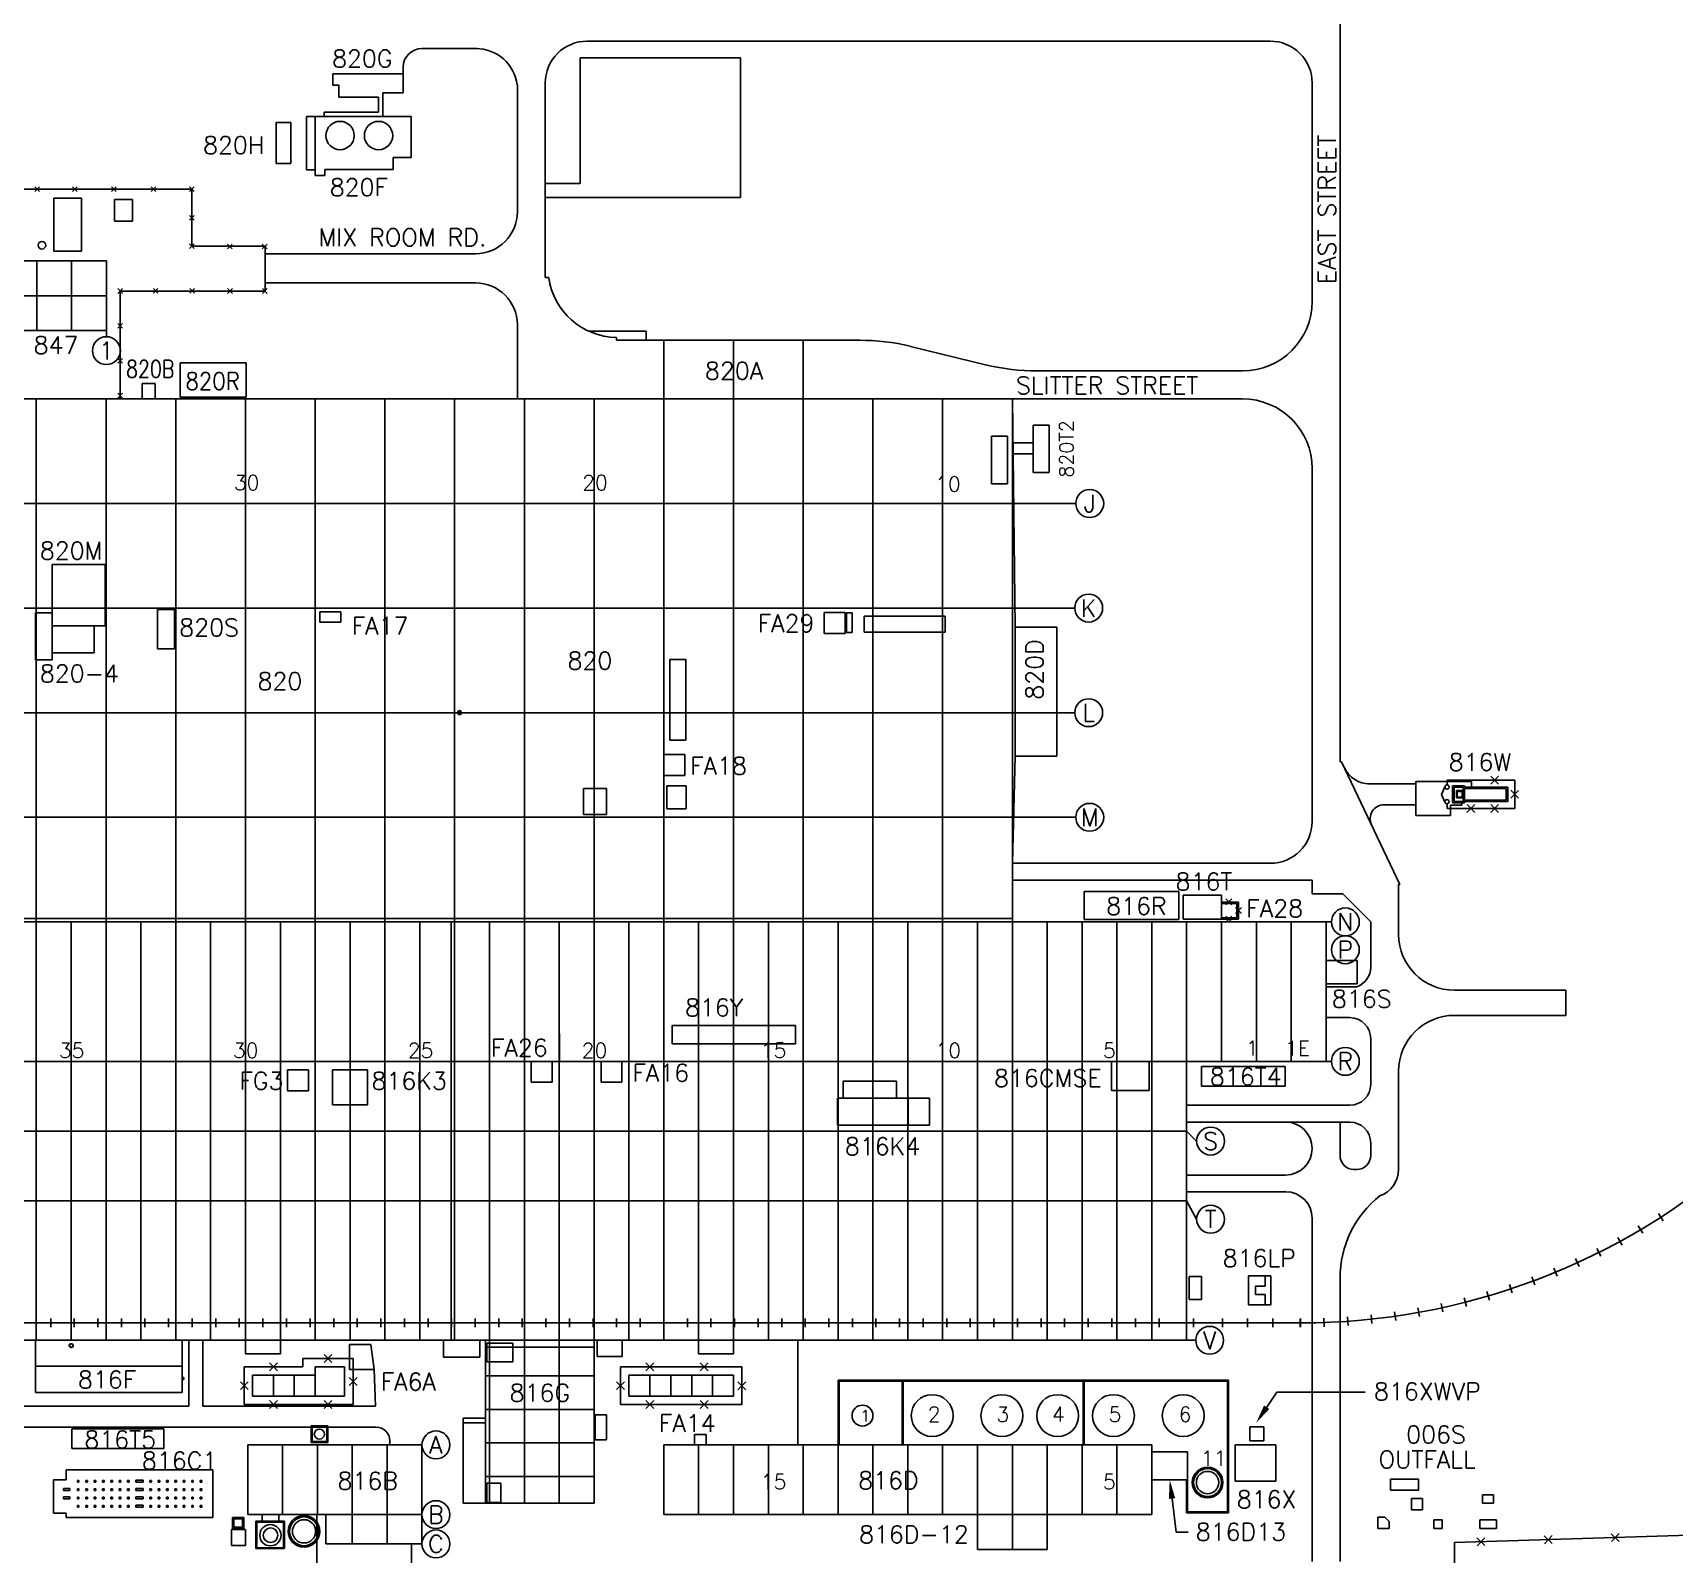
# Model space of a CAD drawing. Extents: x -16413 to 78405, y -232 to 83089.
# Drawn here: x 32538 to 46664, y 59190 to 72280 of the extents above; entities that cross this region are included whole.
import ezdxf
from ezdxf.enums import TextEntityAlignment as Align

# ---------------------------------------------------------------- set-up
doc = ezdxf.new("R2010")
doc.units = 0
doc.header["$LTSCALE"] = 350
doc.header["$MEASUREMENT"] = 0
doc.linetypes.add('CV0', pattern=[1, 1])
doc.linetypes.add('CV34', pattern=[1, 1])
doc.layers.get('0').update_dxf_attribs({"color": 3, "linetype": 'CONTINUOUS'})
doc.layers.add('BACKGROUND', color=7, linetype='CONTINUOUS')
doc.styles.add('SIMPLEX', font='SIMPLEX')

# ---------------------------------------------------------------- blocks, each defined once
blk = doc.blocks.new('RR', base_point=(-429.5, 670.3))
blk.add_line((-429.5, 674.1), (-429.5, 666.6))

msp = doc.modelspace()

# ---------------------------------------------------------------- linework, layer by layer
at = {"layer": 'BACKGROUND'}
for p, q in [((43788, 74013), (43788, 66008)), ((43188, 72208), (37308, 72208)), ((37248, 72064), (37248, 70984)), ((37248, 72064), (38628, 72064)), ((38628, 72064), (38628, 70864)), ((35725, 71926), (35725, 71984)), ((36708, 71832), (36708, 70739)), ((36948, 71848), (36948, 70174)), ((43548, 71848), (43548, 69970)), ((34967, 71100), (34967, 71559)), ((31975, 70934), (33906, 70934)), ((32595, 70914), (32555, 70954)), ((32555, 70914), (32595, 70954)), ((32879, 70914), (32920, 70954)), ((32920, 70914), (32879, 70954)), ((33215, 70914), (33256, 70954)), ((33256, 70914), (33215, 70954)), ((33596, 70914), (33555, 70954)), ((33555, 70914), (33596, 70954)), ((33886, 70914), (33927, 70954)), ((33927, 70914), (33886, 70954)), ((33906, 70934), (33906, 70443)), ((36948, 70984), (37248, 70984)), ((32718, 70858), (32958, 70858)), ((32718, 70858), (32718, 70402)), ((32958, 70858), (32958, 70402)), ((33240, 70846), (33396, 70846)), ((33240, 70846), (33240, 70660)), ((33396, 70846), (33396, 70660)), ((36948, 70864), (38628, 70864)), ((33240, 70660), (33396, 70660)), ((33886, 70667), (33927, 70708)), ((33927, 70667), (33886, 70708)), ((32718, 70402), (32958, 70402)), ((33927, 70423), (33886, 70464)), ((33886, 70423), (33927, 70464)), ((33906, 70443), (34536, 70443)), ((34212, 70421), (34253, 70461)), ((34253, 70421), (34212, 70461)), ((34554, 70421), (34513, 70461)), ((34513, 70421), (34554, 70461)), ((34536, 70058), (34536, 70443)), ((34536, 70379), (36348, 70379)), ((33171, 70318), (30168, 70318)), ((33171, 69665), (33171, 70318)), ((33269, 70038), (33310, 70079)), ((33310, 70038), (33269, 70079)), ((33615, 70040), (33575, 70081)), ((33575, 70040), (33615, 70081)), ((33888, 70040), (33929, 70081)), ((33929, 70040), (33888, 70081)), ((34255, 70038), (34214, 70079)), ((34214, 70038), (34255, 70079)), ((34515, 70038), (34556, 70079)), ((34556, 70038), (34515, 70079)), ((34536, 70128), (36348, 70128)), ((36948, 70174), (36978, 70174)), ((33290, 70058), (33290, 69130)), ((34536, 70058), (33290, 70058)), ((32271, 69718), (33171, 69718)), ((33310, 69738), (33269, 69779)), ((33269, 69738), (33310, 69779)), ((36708, 69768), (36708, 69130)), ((37816, 69712), (37323, 69712)), ((37560, 69634), (37560, 69658)), ((37816, 69634), (37816, 69712)), ((39652, 69634), (37560, 69634)), ((37968, 69634), (37968, 69130)), ((37968, 69130), (37968, 69634)), ((37968, 69130, -6), (37968, 69634)), ((38568, 64630), (38568, 69634)), ((39168, 69130), (39168, 69634)), ((39168, 69130), (39168, 69634)), ((40091, 69582), (40749, 69421)), ((33269, 69438), (33310, 69478)), ((33310, 69438), (33269, 69478)), ((33807, 69441), (34374, 69441)), ((33807, 69441), (33807, 69145)), ((34374, 69441), (34374, 69145)), ((41177, 69370), (42948, 69370)), ((33478, 69261), (33590, 69261)), ((33478, 69130), (33478, 69261)), ((33590, 69130), (33590, 69261)), ((15984, 69130), (42948, 69130)), ((32568, 61030), (32568, 69130)), ((33168, 61030), (33168, 69130)), ((33269, 69137), (33310, 69178)), ((33310, 69137), (33269, 69178)), ((33768, 61030), (33768, 69130)), ((33807, 69145), (34374, 69145)), ((34368, 60914), (34368, 69130)), ((34968, 61030), (34968, 69130)), ((35568, 61030), (35568, 69130)), ((36168, 61030), (36168, 69130)), ((36768, 59628), (36768, 69130)), ((37368, 59628), (37368, 69130)), ((37968, 61030), (37968, 69130)), ((39168, 61030), (39168, 69130)), ((39768, 61030), (39768, 69130)), ((40368, 61030), (40368, 69130)), ((40968, 69130), (40992, 67165)), ((40968, 61030), (40968, 69130)), ((40789, 68808), (40927, 68808)), ((40789, 68808), (40789, 68400)), ((40927, 68808), (40927, 68400)), ((41146, 68904), (41284, 68904)), ((41146, 68904), (41146, 68496)), ((41284, 68904), (41284, 68496)), ((40968, 68753), (41146, 68753)), ((40968, 68656), (41146, 68656)), ((43548, 68530), (43548, 65494)), ((40789, 68400), (40927, 68400)), ((41146, 68496), (41284, 68496)), ((19284, 68230), (41514, 68230)), ((19284, 67330), (41505, 67330)), ((32561, 67288), (32705, 67288)), ((33756, 67318), (33610, 67318)), ((33610, 67318), (33610, 66978)), ((33756, 66978), (33756, 67318)), ((35008, 67298), (35188, 67298)), ((35008, 67208), (35008, 67298)), ((35188, 67208), (35188, 67298)), ((39349, 67291), (39529, 67291)), ((39349, 67111), (39349, 67291)), ((39529, 67111), (39529, 67291)), ((39541, 67288), (39541, 67120)), ((39541, 67288), (39589, 67288)), ((39589, 67288), (39589, 67120)), ((39693, 67261), (39693, 67123)), ((40389, 67261), (39693, 67261)), ((40389, 67261), (40389, 67123)), ((33065, 67176), (33065, 66944)), ((35008, 67208), (35188, 67208)), ((39349, 67111), (39529, 67111)), ((39541, 67120), (39589, 67120)), ((40389, 67123), (39693, 67123)), ((40992, 67165), (41352, 67165)), ((41352, 67165), (40992, 67165)), ((40992, 67165), (40992, 66055)), ((41352, 67165), (41352, 66961)), ((41352, 66055), (41352, 67165)), ((33610, 66978), (33756, 66978)), ((41352, 66637), (41352, 66961)), ((32561, 66884), (32705, 66884)), ((32705, 66944), (33065, 66944)), ((38019, 66889), (38157, 66889)), ((38019, 66889), (38019, 66193)), ((38157, 66889), (38157, 66193)), ((41352, 66637), (41352, 66055)), ((19284, 66430), (41505, 66430)), ((36195, 66438), (36195, 66439)), ((36199, 66439), (36195, 66439)), ((36199, 66438), (36195, 66438)), ((36195, 66421), (36195, 66438)), ((36195, 66421), (36195, 66421)), ((36199, 66421), (36195, 66421)), ((36199, 66421), (36195, 66421)), ((36196, 66421), (36196, 66438)), ((36202, 66442), (36200, 66445)), ((36202, 66417), (36200, 66414)), ((36212, 66443), (36212, 66448)), ((36212, 66416), (36212, 66411)), ((36220, 66439), (36224, 66442)), ((36220, 66421), (36224, 66417)), ((36223, 66430), (36228, 66430)), ((38019, 66193), (38157, 66193)), ((37968, 66070), (37968, 65890)), ((37968, 66070), (37968, 65890)), ((37968, 66070), (38148, 66070)), ((37968, 66070), (38148, 66070)), ((38148, 66070), (38148, 65890)), ((38148, 66070), (38148, 65890)), ((40992, 66055), (40968, 65134, -6)), ((41352, 66055), (40992, 66055)), ((40992, 66055), (41352, 66055)), ((43788, 66008), (43800, 66008)), ((44304, 64953), (43800, 66008)), ((37968, 65890), (38148, 65890)), ((37968, 65890), (38148, 65890)), ((44440, 65838), (44920, 65838)), ((44440, 65838), (44440, 65546)), ((44709, 65850), (44709, 65809)), ((44709, 65850), (45291, 65850)), ((44920, 65838), (44920, 65790)), ((45153, 65883), (45085, 65816)), ((45086, 65884), (45153, 65816)), ((45291, 65850), (45291, 65606)), ((37993, 65604), (37993, 65802)), ((37993, 65802), (38161, 65802)), ((38161, 65604), (38161, 65802)), ((44028, 65818), (44440, 65818)), ((44693, 65798), (44662, 65727)), ((44691, 65659), (44662, 65727)), ((44757, 65802), (44859, 65802)), ((44757, 65802), (44757, 65654)), ((44769, 65790), (44769, 65666)), ((44769, 65790), (45231, 65790)), ((44789, 65760), (44789, 65696)), ((44789, 65760), (44847, 65760)), ((44789, 65696), (44847, 65696)), ((44797, 65752), (44797, 65704)), ((44797, 65752), (44839, 65752)), ((44797, 65704), (44839, 65704)), ((44839, 65752), (44839, 65704)), ((44847, 65790), (44847, 65666)), ((44859, 65802), (44859, 65790)), ((44859, 65778), (44859, 65678)), ((44859, 65778), (45219, 65778)), ((45219, 65778), (45219, 65678)), ((45231, 65790), (45231, 65666)), ((45257, 65762), (45325, 65694)), ((45325, 65761), (45257, 65694)), ((32568, 65530), (32568, 65638)), ((37993, 65604), (38161, 65604)), ((44167, 65638), (44440, 65638)), ((44440, 65546), (44740, 65546)), ((44686, 65670), (44686, 65670)), ((44709, 65646), (44709, 65606)), ((44709, 65606), (45291, 65606)), ((44740, 65634), (44740, 65546)), ((44836, 65634), (44740, 65634)), ((44757, 65654), (44859, 65654)), ((44769, 65666), (45231, 65666)), ((44836, 65654), (44836, 65634)), ((44859, 65678), (45219, 65678)), ((44859, 65666), (44859, 65654)), ((44949, 65639), (44880, 65572)), ((44881, 65640), (44948, 65572)), ((45153, 65639), (45085, 65572)), ((45086, 65640), (45153, 65572)), ((19284, 65530), (41514, 65530)), ((40968, 65134), (43188, 65134)), ((40968, 64990), (43548, 64990)), ((43548, 64990), (43548, 64870)), ((41586, 64891), (42402, 64891)), ((41586, 64891), (42402, 64891)), ((41586, 64651), (41586, 64891)), ((41586, 64651), (41586, 64891)), ((42402, 64651), (42402, 64891)), ((42402, 64651), (42402, 64891)), ((42437, 64654), (42437, 64860)), ((42437, 64860), (42769, 64860)), ((42769, 64654), (42769, 64860)), ((43548, 64870), (43812, 64870)), ((44052, 64630), (43812, 64870)), ((44292, 64953), (44304, 64953)), ((44292, 64953), (44292, 64953)), ((44292, 64953), (44292, 64522)), ((42913, 64801), (42769, 64801)), ((42901, 64789), (42769, 64789)), ((42806, 64827), (42857, 64776)), ((42806, 64776), (42857, 64827)), ((42888, 64702), (42939, 64753)), ((42888, 64753), (42939, 64702)), ((42901, 64666), (42901, 64789)), ((42913, 64654), (42913, 64801)), ((43714, 64630), (15870, 64630)), ((19368, 64660), (40968, 64660)), ((32868, 61030), (32868, 64630)), ((33468, 61030), (33468, 64630)), ((34068, 61030), (34068, 64630)), ((34668, 60914), (34668, 64630)), ((35268, 61030), (35268, 64630)), ((35868, 61030), (35868, 64630)), ((36138, 61030), (36138, 64630)), ((36468, 59628), (36468, 64630)), ((37068, 59628), (37068, 64630)), ((37668, 61030), (37668, 64630)), ((38268, 60914), (38268, 64630)), ((38568, 60914), (38568, 64630)), ((38868, 61030), (38868, 64630)), ((39468, 61030), (39468, 64630)), ((40068, 61030), (40068, 64630)), ((40668, 61030), (40668, 64630)), ((41268, 61030), (41268, 64630)), ((41568, 61030), (41568, 64630)), ((41586, 64651), (42402, 64651)), ((41586, 64651), (42402, 64651)), ((41868, 61030), (41868, 64630)), ((42168, 61030), (42168, 64630)), ((42437, 64654), (42913, 64654)), ((42468, 61030), (42468, 64630)), ((42768, 63430), (42768, 64630)), ((42769, 64666), (42901, 64666)), ((42806, 64629), (42857, 64680)), ((42806, 64680), (42857, 64629)), ((43068, 63430), (43068, 64630)), ((43368, 63430), (43368, 64630)), ((43668, 63430), (43668, 64630)), ((44052, 64630), (44052, 64241)), ((43668, 64298), (43934, 64298)), ((43668, 64298), (43934, 64298)), ((43934, 64298), (43934, 64097)), ((43934, 64298), (43934, 64097)), ((43668, 64097), (43934, 64097)), ((43668, 64097), (43934, 64097)), ((43934, 64072), (43668, 64072)), ((45732, 64042), (44772, 64042)), ((45732, 64042), (45732, 63826)), ((38040, 63738), (39102, 63738)), ((38040, 63582), (38040, 63738)), ((39102, 63738), (39102, 63582)), ((43872, 63806), (43668, 63806)), ((45732, 63826), (44772, 63826)), ((39102, 63582), (38040, 63582)), ((44052, 63626), (44052, 63232)), ((15984, 63430), (43714, 63430)), ((36828, 63430), (37008, 63430)), ((36828, 63430), (37008, 63430)), ((36828, 63430), (36828, 63250)), ((36828, 63430), (36828, 63250)), ((37008, 63430), (37008, 63250)), ((37008, 63430), (37008, 63250)), ((37428, 63430), (37608, 63430)), ((37428, 63430), (37428, 63250)), ((37428, 63430), (37608, 63430)), ((37428, 63430), (37428, 63250)), ((37608, 63430), (37608, 63250)), ((37608, 63430), (37608, 63250)), ((41820, 63178), (41820, 63430)), ((42144, 63178), (42144, 63430)), ((34731, 63357), (34911, 63357)), ((34731, 63177), (34731, 63357)), ((34911, 63177), (34911, 63357)), ((35118, 63357), (35418, 63357)), ((35118, 63057), (35118, 63357)), ((35418, 63057), (35418, 63357)), ((44292, 63346), (44292, 62500)), ((34731, 63177), (34911, 63177)), ((36828, 63250), (37008, 63250)), ((36828, 63250), (37008, 63250)), ((37428, 63250), (37608, 63250)), ((37428, 63250), (37608, 63250)), ((39972, 63260), (39512, 63260)), ((39512, 63260), (39512, 63113)), ((39972, 63113), (39972, 63260)), ((41820, 63178), (42144, 63178)), ((35118, 63057), (35418, 63057)), ((40072, 63113), (39464, 63113)), ((39464, 63113), (39464, 62881)), ((40256, 63113), (40072, 63113)), ((40072, 62881), (40072, 63113)), ((40256, 62881), (40256, 63113)), ((42468, 63052), (43872, 63052)), ((39464, 62881), (40072, 62881)), ((40072, 62881), (40256, 62881)), ((43872, 62908), (42468, 62908)), ((43788, 62620), (43788, 62896)), ((15984, 62830), (42468, 62830)), ((42554, 62744), (42468, 62830)), ((44052, 62728), (44052, 62620)), ((42468, 62452), (43320, 62452)), ((43908, 62500), (43932, 62500)), ((42468, 62308), (43322, 62308)), ((15984, 62230), (42468, 62230)), ((42554, 62072), (42468, 62230)), ((43548, 62080), (43548, 59128)), ((46355, 62015), (46394, 61951)), ((46528, 62122), (46569, 62059)), ((46178, 61915), (46215, 61849)), ((45814, 61733), (45846, 61664)), ((45998, 61820), (46032, 61753)), ((45628, 61651), (45657, 61582)), ((42597, 61579), (42489, 61579)), ((42489, 61579), (42489, 61381)), ((42597, 61579), (42597, 61381)), ((43000, 61334), (43000, 61586)), ((43192, 61586), (43000, 61586)), ((43144, 61496), (43060, 61496)), ((43060, 61424), (43060, 61496)), ((43144, 61496), (43144, 61586)), ((43192, 61334), (43192, 61586)), ((43788, 61566), (43788, 59128)), ((45052, 61449), (45073, 61376)), ((45246, 61509), (45270, 61438)), ((45438, 61577), (45465, 61506)), ((42597, 61381), (42489, 61381)), ((43192, 61334), (43000, 61334)), ((43144, 61424), (43060, 61424)), ((43144, 61334), (43144, 61424)), ((44458, 61308), (44472, 61234)), ((44658, 61348), (44674, 61274)), ((44856, 61395), (44875, 61322)), ((31068, 61180), (42468, 61180)), ((43447, 61180), (42468, 61180)), ((42526, 61218), (42526, 61142)), ((42777, 61218), (42777, 61142)), ((42993, 61218), (42993, 61142)), ((43209, 61218), (43209, 61142)), ((43446, 61218), (43446, 61142)), ((43649, 61221), (43652, 61146)), ((43853, 61232), (43858, 61157)), ((44055, 61250), (44063, 61175)), ((44257, 61276), (44268, 61201)), ((15984, 61030), (42546, 61030)), ((16068, 61030), (42468, 61030)), ((32561, 60582), (32561, 61030)), ((33824, 60582), (33824, 61030)), ((33881, 60463), (33881, 61030)), ((34001, 60463), (34001, 61030)), ((36072, 60886), (36072, 61030)), ((36384, 61030), (36384, 60886)), ((36433, 61030), (36433, 59628)), ((39123, 61030), (39123, 60130)), ((32854, 60984), (32850, 60983)), ((32856, 60993), (32853, 60995)), ((32859, 60975), (32856, 60972)), ((32859, 61001), (32860, 61001)), ((32859, 60997), (32859, 61001)), ((32860, 60997), (32860, 61001)), ((32860, 61000), (32876, 61000)), ((32860, 60999), (32876, 60999)), ((32868, 60972), (32868, 60967)), ((32876, 61001), (32877, 61001)), ((32876, 60997), (32876, 61001)), ((32877, 60997), (32877, 61001)), ((32877, 60975), (32880, 60972)), ((32880, 60993), (32883, 60995)), ((32882, 60984), (32887, 60983)), ((34368, 60914), (34668, 60914)), ((35112, 60840), (35044, 60908)), ((35044, 60840), (35112, 60908)), ((35448, 60994), (35262, 60994)), ((35262, 60778), (35262, 60994)), ((35448, 60994), (35475, 60778)), ((36384, 60886), (36072, 60886)), ((36433, 60970), (37368, 60970)), ((36445, 61006), (36445, 60846)), ((36669, 61006), (36445, 61006)), ((36669, 60846), (36669, 61006)), ((37395, 60892), (37611, 60892)), ((38268, 60914), (38568, 60914)), ((32561, 60806), (33824, 60806)), ((34358, 60802), (34862, 60802)), ((34358, 60478), (34358, 60802)), ((34644, 60768), (34576, 60836)), ((34576, 60768), (34644, 60836)), ((34862, 60874), (35294, 60874)), ((34862, 60874), (34862, 60802)), ((34968, 60802), (35220, 60802)), ((34968, 60802), (34968, 60730)), ((34968, 60802), (34968, 60550)), ((35220, 60550), (35220, 60802)), ((35475, 60778), (35262, 60778)), ((35294, 60478), (35294, 60874)), ((35475, 60778), (35486, 60463)), ((36445, 60846), (36669, 60846)), ((37596, 60478), (37596, 60802)), ((37596, 60802), (38641, 60802)), ((37814, 60768), (37882, 60835)), ((37882, 60768), (37814, 60835)), ((38350, 60767), (38282, 60835)), ((38282, 60767), (38350, 60835)), ((38640, 60478), (38640, 60802)), ((33838, 60711), (33824, 60711)), ((33824, 60692), (33824, 60711)), ((33838, 60711), (33824, 60711)), ((33838, 60693), (33824, 60693)), ((33838, 60692), (33824, 60692)), ((33836, 60693), (33836, 60711)), ((33837, 60693), (33837, 60711)), ((33838, 60711), (33838, 60711)), ((33838, 60692), (33838, 60693)), ((34392, 60606), (34324, 60674)), ((34324, 60606), (34392, 60674)), ((34428, 60730), (34968, 60730)), ((34428, 60550), (34428, 60730)), ((34608, 60550), (34608, 60730)), ((34788, 60550), (34788, 60730)), ((35328, 60642), (35260, 60710)), ((35260, 60642), (35328, 60710)), ((36433, 60723), (37368, 60723)), ((37562, 60606), (37630, 60674)), ((37630, 60606), (37562, 60674)), ((37668, 60730), (37668, 60550)), ((37668, 60730), (38568, 60730)), ((37848, 60730), (37848, 60550)), ((38028, 60730), (38028, 60550)), ((38208, 60730), (38208, 60550)), ((38388, 60730), (38388, 60550)), ((38568, 60730), (38568, 60550)), ((38606, 60604), (38674, 60672)), ((38674, 60604), (38606, 60672)), ((39468, 60686), (42828, 60686)), ((39468, 60686), (39468, 59530)), ((39478, 60678), (42820, 60678)), ((39478, 60130), (39478, 60678)), ((40020, 60130), (40020, 60678)), ((40028, 60130), (40028, 60678)), ((41578, 60130), (41578, 60678)), ((41586, 60130), (41586, 60678)), ((42820, 59554), (42820, 60678)), ((42828, 59546), (42828, 60686)), ((33881, 60463), (30838, 60463)), ((32561, 60582), (33824, 60582)), ((35486, 60463), (34001, 60463)), ((34358, 60478), (35294, 60478)), ((34428, 60550), (35220, 60550)), ((34644, 60444), (34576, 60512)), ((34576, 60444), (34644, 60512)), ((35112, 60444), (35044, 60512)), ((35044, 60444), (35112, 60512)), ((38640, 60478), (37596, 60478)), ((37668, 60550), (38568, 60550)), ((37814, 60444), (37882, 60512)), ((37882, 60444), (37814, 60512)), ((38282, 60444), (38350, 60512)), ((38350, 60444), (38282, 60512)), ((43157, 60454), (43244, 60584)), ((43244, 60584), (44003, 60584)), ((36241, 60360), (36433, 60360)), ((36241, 59628), (36241, 60360)), ((36241, 60320), (36433, 60320)), ((36433, 60435), (37368, 60435)), ((37474, 60389), (37378, 60389)), ((37378, 60389), (37378, 60173)), ((37474, 60389), (37474, 60173)), ((35491, 60283), (30468, 60283)), ((32873, 60268), (32873, 60100)), ((32873, 60268), (33665, 60268)), ((33665, 60268), (33665, 60100)), ((34934, 60295), (34934, 60151)), ((35078, 60295), (34934, 60295)), ((35069, 60286), (34943, 60286)), ((34943, 60285), (34943, 60160)), ((35069, 60285), (35069, 60160)), ((35078, 60295), (35078, 60151)), ((38232, 60220), (38334, 60220)), ((38232, 60130), (38232, 60220)), ((38334, 60220), (38334, 60130)), ((43013, 60165), (43013, 60285)), ((43013, 60285), (43133, 60285)), ((43133, 60165), (43133, 60285)), ((32873, 60100), (33665, 60100)), ((34387, 60130), (34387, 59530)), ((35887, 60130), (34387, 60130)), ((34687, 60130), (34687, 59530)), ((35078, 60151), (34934, 60151)), ((35069, 60160), (34943, 60160)), ((34987, 60130), (34987, 59530)), ((35287, 60130), (35287, 59278)), ((35587, 60130), (35587, 59278)), ((35611, 60130), (35611, 60163)), ((35887, 60130), (35887, 59278)), ((36433, 60147), (37368, 60147)), ((37474, 60173), (37378, 60173)), ((37968, 60130), (37968, 59530)), ((37968, 60130), (42168, 60130)), ((38268, 60130), (38268, 59530)), ((38568, 60130), (38568, 59530)), ((38868, 60130), (38868, 59530)), ((39168, 60130), (39168, 59530)), ((39768, 60130), (39768, 59530)), ((40068, 60130), (40068, 59530)), ((40368, 60130), (40368, 59530)), ((40668, 60130), (40668, 59230)), ((40968, 60130), (40968, 59230)), ((41268, 60130), (41268, 59230)), ((41568, 60130), (41568, 59530)), ((41868, 60130), (41868, 59530)), ((42168, 60130), (42168, 59530)), ((42168, 60070), (42476, 60070)), ((42476, 59554), (42476, 60070)), ((43013, 60165), (43133, 60165)), ((32825, 59914), (32825, 59830)), ((32825, 59914), (34087, 59914)), ((34087, 59914), (34087, 59506)), ((32717, 59830), (32825, 59830)), ((32717, 59830), (32717, 59542)), ((32801, 59754), (32801, 59737)), ((32856, 59754), (32801, 59754)), ((32856, 59754), (32856, 59737)), ((32921, 59810), (32921, 59824)), ((32921, 59824), (32935, 59824)), ((32935, 59810), (32921, 59810)), ((32921, 59738), (32921, 59752)), ((32921, 59752), (32935, 59752)), ((32935, 59824), (32935, 59810)), ((32935, 59752), (32935, 59738)), ((32993, 59810), (32993, 59824)), ((32993, 59824), (33007, 59824)), ((33007, 59810), (32993, 59810)), ((32993, 59738), (32993, 59752)), ((32993, 59752), (33007, 59752)), ((33007, 59824), (33007, 59810)), ((33007, 59752), (33007, 59738)), ((33065, 59810), (33065, 59824)), ((33065, 59824), (33079, 59824)), ((33079, 59810), (33065, 59810)), ((33065, 59738), (33065, 59752)), ((33065, 59752), (33079, 59752)), ((33079, 59824), (33079, 59810)), ((33079, 59752), (33079, 59738)), ((33137, 59810), (33137, 59824)), ((33137, 59824), (33151, 59824)), ((33151, 59810), (33137, 59810)), ((33137, 59738), (33137, 59752)), ((33137, 59752), (33151, 59752)), ((33151, 59824), (33151, 59810)), ((33151, 59752), (33151, 59738)), ((33209, 59810), (33209, 59824)), ((33209, 59824), (33223, 59824)), ((33223, 59810), (33209, 59810)), ((33209, 59738), (33209, 59752)), ((33209, 59752), (33223, 59752)), ((33223, 59824), (33223, 59810)), ((33223, 59752), (33223, 59738)), ((33281, 59810), (33281, 59824)), ((33281, 59824), (33295, 59824)), ((33295, 59810), (33281, 59810)), ((33281, 59738), (33281, 59752)), ((33281, 59752), (33295, 59752)), ((33295, 59824), (33295, 59810)), ((33295, 59752), (33295, 59738)), ((33353, 59810), (33353, 59824)), ((33353, 59824), (33367, 59824)), ((33367, 59810), (33353, 59810)), ((33353, 59738), (33353, 59752)), ((33353, 59752), (33367, 59752)), ((33367, 59824), (33367, 59810)), ((33367, 59752), (33367, 59738)), ((33487, 59826), (33425, 59826)), ((33425, 59826), (33425, 59809)), ((33487, 59809), (33425, 59809)), ((33425, 59754), (33425, 59737)), ((33487, 59754), (33425, 59754)), ((33487, 59826), (33487, 59809)), ((33487, 59754), (33487, 59737)), ((33545, 59810), (33545, 59824)), ((33545, 59824), (33559, 59824)), ((33559, 59810), (33545, 59810)), ((33545, 59738), (33545, 59752)), ((33545, 59752), (33559, 59752)), ((33559, 59824), (33559, 59810)), ((33559, 59752), (33559, 59738)), ((33617, 59810), (33617, 59824)), ((33617, 59824), (33631, 59824)), ((33631, 59810), (33617, 59810)), ((33617, 59738), (33617, 59752)), ((33617, 59752), (33631, 59752)), ((33631, 59824), (33631, 59810)), ((33631, 59752), (33631, 59738)), ((33689, 59810), (33689, 59824)), ((33689, 59824), (33703, 59824)), ((33703, 59810), (33689, 59810)), ((33689, 59738), (33689, 59752)), ((33689, 59752), (33703, 59752)), ((33703, 59824), (33703, 59810)), ((33703, 59752), (33703, 59738)), ((33761, 59810), (33761, 59824)), ((33761, 59824), (33775, 59824)), ((33775, 59810), (33761, 59810)), ((33761, 59738), (33761, 59752)), ((33761, 59752), (33775, 59752)), ((33775, 59824), (33775, 59810)), ((33775, 59752), (33775, 59738)), ((33833, 59810), (33833, 59824)), ((33833, 59824), (33847, 59824)), ((33847, 59810), (33833, 59810)), ((33833, 59738), (33833, 59752)), ((33833, 59752), (33847, 59752)), ((33847, 59824), (33847, 59810)), ((33847, 59752), (33847, 59738)), ((33905, 59810), (33905, 59824)), ((33905, 59824), (33919, 59824)), ((33919, 59810), (33905, 59810)), ((33905, 59738), (33905, 59752)), ((33905, 59752), (33919, 59752)), ((33919, 59824), (33919, 59810)), ((33919, 59752), (33919, 59738)), ((33977, 59810), (33977, 59824)), ((33977, 59824), (33991, 59824)), ((33991, 59810), (33977, 59810)), ((33977, 59738), (33977, 59752)), ((33977, 59752), (33991, 59752)), ((33991, 59824), (33991, 59810)), ((33991, 59752), (33991, 59738)), ((36433, 59859), (37368, 59859)), ((36445, 59802), (36445, 59634)), ((36565, 59802), (36445, 59802)), ((36565, 59634), (36565, 59802)), ((42476, 59830), (42168, 59830)), ((42468, 59546), (42468, 59830)), ((44222, 59836), (44222, 59740)), ((44222, 59836), (44462, 59836)), ((44462, 59836), (44462, 59740)), ((32856, 59737), (32801, 59737)), ((32801, 59682), (32801, 59665)), ((32856, 59682), (32801, 59682)), ((32856, 59665), (32801, 59665)), ((32856, 59682), (32856, 59665)), ((32935, 59738), (32921, 59738)), ((32921, 59666), (32921, 59680)), ((32921, 59680), (32935, 59680)), ((32935, 59666), (32921, 59666)), ((32935, 59680), (32935, 59666)), ((33007, 59738), (32993, 59738)), ((32993, 59666), (32993, 59680)), ((32993, 59680), (33007, 59680)), ((33007, 59666), (32993, 59666)), ((33007, 59680), (33007, 59666)), ((33079, 59738), (33065, 59738)), ((33065, 59666), (33065, 59680)), ((33065, 59680), (33079, 59680)), ((33079, 59666), (33065, 59666)), ((33079, 59680), (33079, 59666)), ((33151, 59738), (33137, 59738)), ((33137, 59666), (33137, 59680)), ((33137, 59680), (33151, 59680)), ((33151, 59666), (33137, 59666)), ((33151, 59680), (33151, 59666)), ((33223, 59738), (33209, 59738)), ((33209, 59666), (33209, 59680)), ((33209, 59680), (33223, 59680)), ((33223, 59666), (33209, 59666)), ((33223, 59680), (33223, 59666)), ((33295, 59738), (33281, 59738)), ((33281, 59666), (33281, 59680)), ((33281, 59680), (33295, 59680)), ((33295, 59666), (33281, 59666)), ((33295, 59680), (33295, 59666)), ((33367, 59738), (33353, 59738)), ((33353, 59666), (33353, 59680)), ((33353, 59680), (33367, 59680)), ((33367, 59666), (33353, 59666)), ((33367, 59680), (33367, 59666)), ((33487, 59737), (33425, 59737)), ((33425, 59682), (33425, 59665)), ((33487, 59682), (33425, 59682)), ((33487, 59665), (33425, 59665)), ((33487, 59682), (33487, 59665)), ((33559, 59738), (33545, 59738)), ((33545, 59666), (33545, 59680)), ((33545, 59680), (33559, 59680)), ((33559, 59666), (33545, 59666)), ((33559, 59680), (33559, 59666)), ((33631, 59738), (33617, 59738)), ((33617, 59666), (33617, 59680)), ((33617, 59680), (33631, 59680)), ((33631, 59666), (33617, 59666)), ((33631, 59680), (33631, 59666)), ((33703, 59738), (33689, 59738)), ((33689, 59666), (33689, 59680)), ((33689, 59680), (33703, 59680)), ((33703, 59666), (33689, 59666)), ((33703, 59680), (33703, 59666)), ((33775, 59738), (33761, 59738)), ((33761, 59666), (33761, 59680)), ((33761, 59680), (33775, 59680)), ((33775, 59666), (33761, 59666)), ((33775, 59680), (33775, 59666)), ((33847, 59738), (33833, 59738)), ((33833, 59666), (33833, 59680)), ((33833, 59680), (33847, 59680)), ((33847, 59666), (33833, 59666)), ((33847, 59680), (33847, 59666)), ((33919, 59738), (33905, 59738)), ((33905, 59666), (33905, 59680)), ((33905, 59680), (33919, 59680)), ((33919, 59666), (33905, 59666)), ((33919, 59680), (33919, 59666)), ((33991, 59738), (33977, 59738)), ((33977, 59666), (33977, 59680)), ((33977, 59680), (33991, 59680)), ((33991, 59666), (33977, 59666)), ((33991, 59680), (33991, 59666)), ((36241, 59628), (36433, 59628)), ((36433, 59628), (37368, 59628)), ((36445, 59634), (36565, 59634)), ((42342, 59669), (42378, 59380)), ((44222, 59740), (44462, 59740)), ((44402, 59668), (44498, 59668)), ((44402, 59668), (44402, 59572)), ((44498, 59668), (44498, 59572)), ((45014, 59700), (45110, 59700)), ((45014, 59700), (45014, 59628)), ((45014, 59628), (45110, 59628)), ((45110, 59700), (45110, 59628)), ((32717, 59542), (32825, 59542)), ((32825, 59542), (32825, 59506)), ((32825, 59506), (34087, 59506)), ((32921, 59594), (32921, 59608)), ((32921, 59608), (32935, 59608)), ((32935, 59594), (32921, 59594)), ((32935, 59608), (32935, 59594)), ((32993, 59594), (32993, 59608)), ((32993, 59608), (33007, 59608)), ((33007, 59594), (32993, 59594)), ((33007, 59608), (33007, 59594)), ((33065, 59594), (33065, 59608)), ((33065, 59608), (33079, 59608)), ((33079, 59594), (33065, 59594)), ((33079, 59608), (33079, 59594)), ((33137, 59594), (33137, 59608)), ((33137, 59608), (33151, 59608)), ((33151, 59594), (33137, 59594)), ((33151, 59608), (33151, 59594)), ((33209, 59594), (33209, 59608)), ((33209, 59608), (33223, 59608)), ((33223, 59594), (33209, 59594)), ((33223, 59608), (33223, 59594)), ((33281, 59594), (33281, 59608)), ((33281, 59608), (33295, 59608)), ((33295, 59594), (33281, 59594)), ((33295, 59608), (33295, 59594)), ((33353, 59594), (33353, 59608)), ((33353, 59608), (33367, 59608)), ((33367, 59594), (33353, 59594)), ((33367, 59608), (33367, 59594)), ((33425, 59610), (33425, 59593)), ((33487, 59610), (33425, 59610)), ((33487, 59593), (33425, 59593)), ((33487, 59610), (33487, 59593)), ((33545, 59594), (33545, 59608)), ((33545, 59608), (33559, 59608)), ((33559, 59594), (33545, 59594)), ((33559, 59608), (33559, 59594)), ((33617, 59594), (33617, 59608)), ((33617, 59608), (33631, 59608)), ((33631, 59594), (33617, 59594)), ((33631, 59608), (33631, 59594)), ((33689, 59594), (33689, 59608)), ((33689, 59608), (33703, 59608)), ((33703, 59594), (33689, 59594)), ((33703, 59608), (33703, 59594)), ((33761, 59594), (33761, 59608)), ((33761, 59608), (33775, 59608)), ((33775, 59594), (33761, 59594)), ((33775, 59608), (33775, 59594)), ((33833, 59594), (33833, 59608)), ((33833, 59608), (33847, 59608)), ((33847, 59594), (33833, 59594)), ((33847, 59608), (33847, 59594)), ((33905, 59594), (33905, 59608)), ((33905, 59608), (33919, 59608)), ((33919, 59594), (33905, 59594)), ((33919, 59608), (33919, 59594)), ((33977, 59594), (33977, 59608)), ((33977, 59608), (33991, 59608)), ((33991, 59594), (33977, 59594)), ((33991, 59608), (33991, 59594)), ((34257, 59506), (34257, 59410)), ((34353, 59506), (34257, 59506)), ((34269, 59494), (34269, 59422)), ((34341, 59494), (34269, 59494)), ((34341, 59494), (34341, 59422)), ((34353, 59506), (34353, 59410)), ((35887, 59530), (34387, 59530)), ((34458, 59473), (34458, 59239)), ((34704, 59473), (34458, 59473)), ((34512, 59530), (34512, 59473)), ((34656, 59530), (34656, 59473)), ((34704, 59473), (34704, 59239)), ((34981, 59530), (34981, 59068)), ((35059, 59530), (35059, 59278)), ((37968, 59530), (42168, 59530)), ((42468, 59546), (42828, 59546)), ((42476, 59554), (42820, 59554)), ((44114, 59508), (44114, 59412)), ((44114, 59508), (44174, 59508)), ((44174, 59508), (44210, 59472)), ((44210, 59472), (44210, 59412)), ((44402, 59572), (44498, 59572)), ((44594, 59484), (44594, 59412)), ((44594, 59484), (44666, 59484)), ((44666, 59484), (44666, 59412)), ((44990, 59484), (45134, 59484)), ((44990, 59484), (44990, 59412)), ((45134, 59484), (45134, 59412)), ((34247, 59401), (34247, 59265)), ((34367, 59401), (34247, 59401)), ((34353, 59410), (34257, 59410)), ((34341, 59422), (34269, 59422)), ((34367, 59401), (34367, 59265)), ((34695, 59466), (34466, 59466)), ((34466, 59466), (34466, 59245)), ((34695, 59466), (34695, 59245)), ((42378, 59380), (42482, 59380)), ((44114, 59412), (44210, 59412)), ((44594, 59412), (44666, 59412)), ((44965, 59329), (45035, 59263)), ((44967, 59261), (45033, 59331)), ((44990, 59412), (45134, 59412)), ((45545, 59347), (45615, 59282)), ((45547, 59280), (45613, 59350)), ((46121, 59366), (46191, 59300)), ((46123, 59298), (46189, 59368)), ((34367, 59265), (34247, 59265)), ((34704, 59239), (34458, 59239)), ((34695, 59245), (34466, 59245)), ((35887, 59278), (35059, 59278)), ((35797, 59278), (35797, 59068)), ((40668, 59230), (41268, 59230))]:
    msp.add_line(p, q, dxfattribs=at)
at = {"layer": 'BACKGROUND', "linetype": 'Continuous'}
for p, q in [((36363, 72144), (35885, 72144)), ((35120, 71926), (35725, 71926)), ((35120, 71830), (35120, 71926)), ((35725, 71926), (35725, 71764)), ((35171, 71830), (35120, 71830)), ((35171, 71726), (35171, 71830)), ((35725, 71764), (35550, 71764)), ((35550, 71764), (35550, 71559)), ((35512, 71726), (35171, 71726)), ((35512, 71597), (35512, 71726)), ((34631, 71507), (34631, 71155)), ((34631, 71507), (34759, 71507)), ((34759, 71507), (34759, 71155)), ((34892, 71559), (34892, 71100)), ((35794, 71559), (34892, 71559)), ((35512, 71597), (35046, 71597)), ((35046, 71597), (35046, 71559)), ((35794, 71559), (35794, 71206)), ((35640, 71206), (35640, 71103)), ((35794, 71206), (35640, 71206)), ((34631, 71155), (34759, 71155)), ((34892, 71100), (34967, 71100)), ((34892, 71100), (34967, 71100)), ((34967, 71100), (34967, 71052)), ((34967, 71100), (34967, 71052)), ((35640, 71103), (35051, 71103)), ((35051, 71052), (35051, 71103)), ((35640, 71103), (35054, 71103)), ((34967, 71052), (35051, 71052)), ((32571, 70318), (32571, 69718)), ((32871, 70318), (32871, 69718)), ((33171, 70018), (32271, 70018)), ((37071, 63670), (37071, 63430)), ((37071, 63430), (36615, 63430)), ((42597, 63385), (43317, 63385)), ((42597, 63385), (42597, 63217)), ((43317, 63385), (43317, 63217)), ((42597, 63217), (43317, 63217)), ((37395, 61030), (37395, 60892)), ((37611, 61030), (37611, 60892))]:
    msp.add_line(p, q, dxfattribs=at)
at = {"layer": 'BACKGROUND', "linetype": 'CV0'}
for p, q in [((32705, 67704), (33161, 67704)), ((32705, 66884), (32705, 67704)), ((33161, 67176), (33161, 67704)), ((32561, 66884), (32561, 67288)), ((32705, 67176), (33161, 67176)), ((37278, 65777), (37476, 65777)), ((37278, 65554), (37278, 65777)), ((37476, 65777), (37476, 65554)), ((37476, 65554), (37278, 65554)), ((42884, 60130), (43236, 60130)), ((42884, 60130), (42884, 59818)), ((43236, 59818), (43236, 60130)), ((42884, 59818), (43236, 59818))]:
    msp.add_line(p, q, dxfattribs=at)
at = {"layer": 'BACKGROUND', "linetype": 'CV34'}
for p, q in [((49395, 59439), (44774, 59289)), ((44772, 59289), (44772, 57190))]:
    msp.add_line(p, q, dxfattribs=at)
at = {"layer": 'BACKGROUND'}
for centre, radius in [((35182, 71396), 122), ((35513, 71396), 122), ((32616, 70452), 33), ((33171, 69545), 120), ((41634, 68230), 120), ((41625, 67330), 120), ((41625, 66430), 120), ((44709, 65791), 18.2), ((41634, 65530), 120), ((44708, 65664), 18.2), ((43834, 64630), 120), ((43834, 64390), 120), ((43834, 63430), 120), ((42674, 62744), 120), ((42674, 62072), 120), ((42666, 61030), 120), ((39678, 60382), 90), ((40278, 60382), 180), ((40878, 60382), 180), ((41358, 60382), 180), ((41838, 60382), 180), ((42438, 60382), 180), ((35004, 60223), 43.5), ((36007, 60130), 120), ((42648, 59806), 132), ((42648, 59806), 120), ((42648, 59806), 96), ((36007, 59530), 120), ((34872, 59386), 136), ((34872, 59386), 124), ((34872, 59386), 100), ((34583, 59353), 91.6), ((34584, 59353), 63), ((36007, 59278), 120)]:
    msp.add_circle(centre, radius, dxfattribs=at)
for centre, radius, start, end in [((43523, 67739), 5740, 32.3795, 90), ((43524, 68432), 5740, 20.1811, 59.5212), ((37308, 71848), 360, 89.9999, 180), ((43188, 71848), 360, 0, 90.0001), ((35885, 71984), 160, 90, 180), ((36348, 70739), 360, 270, 0), ((36348, 69768), 360, 0, 90), ((37572, 70258), 600, 188.0482, 268.8543), ((42948, 69970), 600, 270, 0), ((39663, 67834), 1800, 76.2637, 90.3582), ((41177, 71170), 1800, 256.2637, 270), ((42948, 68530), 600, 0, 90), ((36209, 66437), 10.9, 90, 172.6245), ((36209, 66423), 10.9, 187.3679, 270), ((36209, 66430), 14, 220.0052, 139.9948), ((36209, 66430), 18, 270, 90), ((44042, 66058), 240, 205.542, 270), ((44167, 65518), 120, 90, 205.542), ((43188, 65494), 360, 270, 0), ((44772, 64522), 480, 180, 270), ((43872, 64241), 180, 290.073, 0), ((43872, 63626), 180, 0, 90), ((44772, 63346), 480, 90, 180), ((43872, 63232), 180, 270, 0), ((43320, 62680), 228, 270, 90), ((43800, 62896), 12, 90, 180), ((43872, 62728), 180, 0, 90), ((43447, 66919), 5740, 270, 311.6166), ((43908, 62620), 120, 180, 270), ((43932, 62620), 120, 270, 0), ((44052, 62500), 240, 289.3025, 0), ((43320, 62080), 228, 0, 89.6157), ((44688, 61566), 900, 128.207, 180), ((32861, 60986), 10.9, 97.3679, 180), ((32868, 60986), 18, 180, 0), ((32868, 60986), 14, 130.0052, 49.9948), ((32875, 60986), 10.9, 0, 82.6245), ((35491, 60163), 120, 0, 90)]:
    msp.add_arc(centre, radius, start, end, dxfattribs=at)
at = {"layer": 'BACKGROUND', "linetype": 'Continuous'}
msp.add_arc((36350, 71784), 360, 7.5336, 90.0001, dxfattribs=at)
at = {"layer": 'BACKGROUND'}
for points in [[(43134, 60469), (43179, 60439), (43066, 60319)], [(42315, 59665), (42322, 59830), (42369, 59672)]]:
    msp.add_solid(points, dxfattribs=at)

# ---------------------------------------------------------------- block references
at = {"layer": 'BACKGROUND', "xscale": 10, "yscale": 10, "zscale": 10, "rotation": 180}
for p in [(32692, 61180), (32895, 61180), (33097, 61180), (33300, 61180), (33503, 61180), (33706, 61180), (33909, 61180), (34112, 61180), (34315, 61180), (34518, 61180), (34721, 61180), (34924, 61180), (35127, 61180), (35330, 61180), (35533, 61180), (35736, 61180), (35939, 61180), (36142, 61180), (36344, 61180), (36547, 61180), (36750, 61180), (36953, 61180), (37156, 61180), (37359, 61180), (37562, 61180), (37765, 61180), (37968, 61180), (38171, 61180), (38374, 61180), (38577, 61180), (38780, 61180), (38983, 61180), (39186, 61180), (39389, 61180), (39591, 61180), (39794, 61180), (39997, 61180), (40200, 61180), (40403, 61180), (40606, 61180), (40809, 61180), (41012, 61180), (41215, 61180), (41418, 61180), (41621, 61180), (41824, 61180), (42027, 61180), (42230, 61180), (43447, 61180)]:
    msp.add_blockref('RR', p, dxfattribs=at)

# ---------------------------------------------------------------- texts
at = {"layer": 'BACKGROUND', "style": 'SIMPLEX'}
for s, height, p in [('820G', 150, (35113, 71983)), ('820H', 150, (34003, 71238)), ('820F', 150, (35093, 70876)), ('SLITTER STREET', 150, (40999, 69171)), ('30', 128, (34269, 68345)), ('20', 128, (37267, 68345)), ('10', 128, (40304, 68333)), ('820M', 150, (32598, 67749)), ('FA17', 150, (35283, 67103)), ('FA29', 150, (38777, 67124)), ('820S', 150, (33798, 67088)), ('820-4', 150, (32598, 66692)), ('FA18', 150, (38195, 65898)), ('816W', 150, (44723, 65930)), ('816R', 150, (41775, 64691)), ('FA28', 150, (42981, 64671)), ('816S', 150, (43718, 63893)), ('816Y', 150, (38151, 63818)), ('35', 128, (32763, 63460)), ('30', 128, (34261, 63460)), ('25', 128, (35765, 63460)), ('FA26', 150, (36481, 63472)), ('20', 128, (37262, 63460)), ('15', 128, (38803, 63460)), ('10', 128, (40307, 63460)), ('5', 128, (41747, 63460)), ('1', 128, (42978, 63480)), ('1E', 128, (43315, 63480)), ('FG3', 150, (34316, 63187)), ('816K3', 150, (35452, 63187)), ('FA16', 150, (37698, 63256)), ('816CMSE', 150, (40810, 63211)), ('816T4', 150, (42668, 63224)), ('816K4', 150, (39526, 62624)), ('FA6A', 150, (35532, 60599)), ('816XWVP', 150, (44080, 60514)), ('4', 128, (41309, 60330)), ('FA14', 150, (37926, 60241)), ('1', 100, (39659, 60330)), ('2', 128, (40240, 60329)), ('3', 128, (40831, 60329)), ('5', 128, (41797, 60329)), ('6', 128, (42400, 60329)), ('006S', 150, (44357, 60144)), ('11', 128, (42591, 59951)), ('OUTFALL', 150, (44120, 59929)), ('15', 128, (38803, 59749)), ('5', 128, (41747, 59749)), ('816X', 150, (42899, 59587)), ('816D13', 150, (42546, 59307))]:
    msp.add_text(s, height=height, dxfattribs=at).set_placement(p)
for s, height, p in [('EAST STREET', 150, (43751, 70118)), ('820T2', 120, (41494, 68453)), ('820D', 150, (41234, 66542))]:
    msp.add_text(s, height=height, rotation=90, dxfattribs=at).set_placement(p)
msp.add_text('MIX ROOM RD.', height=150, dxfattribs=at).set_placement((36442, 70445), align=Align.RIGHT)
for s, p in [('847', (32738, 69518)), ('820A', (38573, 69297)), ('820', (37332, 66803)), ('820', (34664, 66626)), ('816LP', (43093, 61662)), ('816F', (33177, 60617)), ('816G', (36902, 60503)), ('816T5', (33290, 60101)), ('816C1', (33801, 59920)), ('816B', (35420, 59746)), ('816D', (39901, 59750)), ('816D-12', (40121, 59285))]:
    msp.add_text(s, height=150, dxfattribs=at).set_placement(p, align=Align.CENTER)
for s, p in [('1', (33171, 69545)), ('J', (41634, 68230)), ('K', (41625, 67330)), ('L', (41625, 66430)), ('M', (41634, 65530)), ('816T', (42617, 64977)), ('N', (43834, 64630)), ('P', (43834, 64390)), ('R', (43834, 63430)), ('S', (42674, 62744)), ('T', (42674, 62072)), ('V', (42666, 61030)), ('A', (36007, 60130)), ('B', (36007, 59530)), ('C', (36007, 59278))]:
    msp.add_text(s, height=150, dxfattribs=at).set_placement(p, align=Align.MIDDLE)
for s, width, p in [('820B', 0.8, (33340, 69313)), ('820R', 0.9, (33851, 69208))]:
    msp.add_text(s, height=150, dxfattribs=dict(at, width=width)).set_placement(p)

doc.saveas('drawing.dxf')
